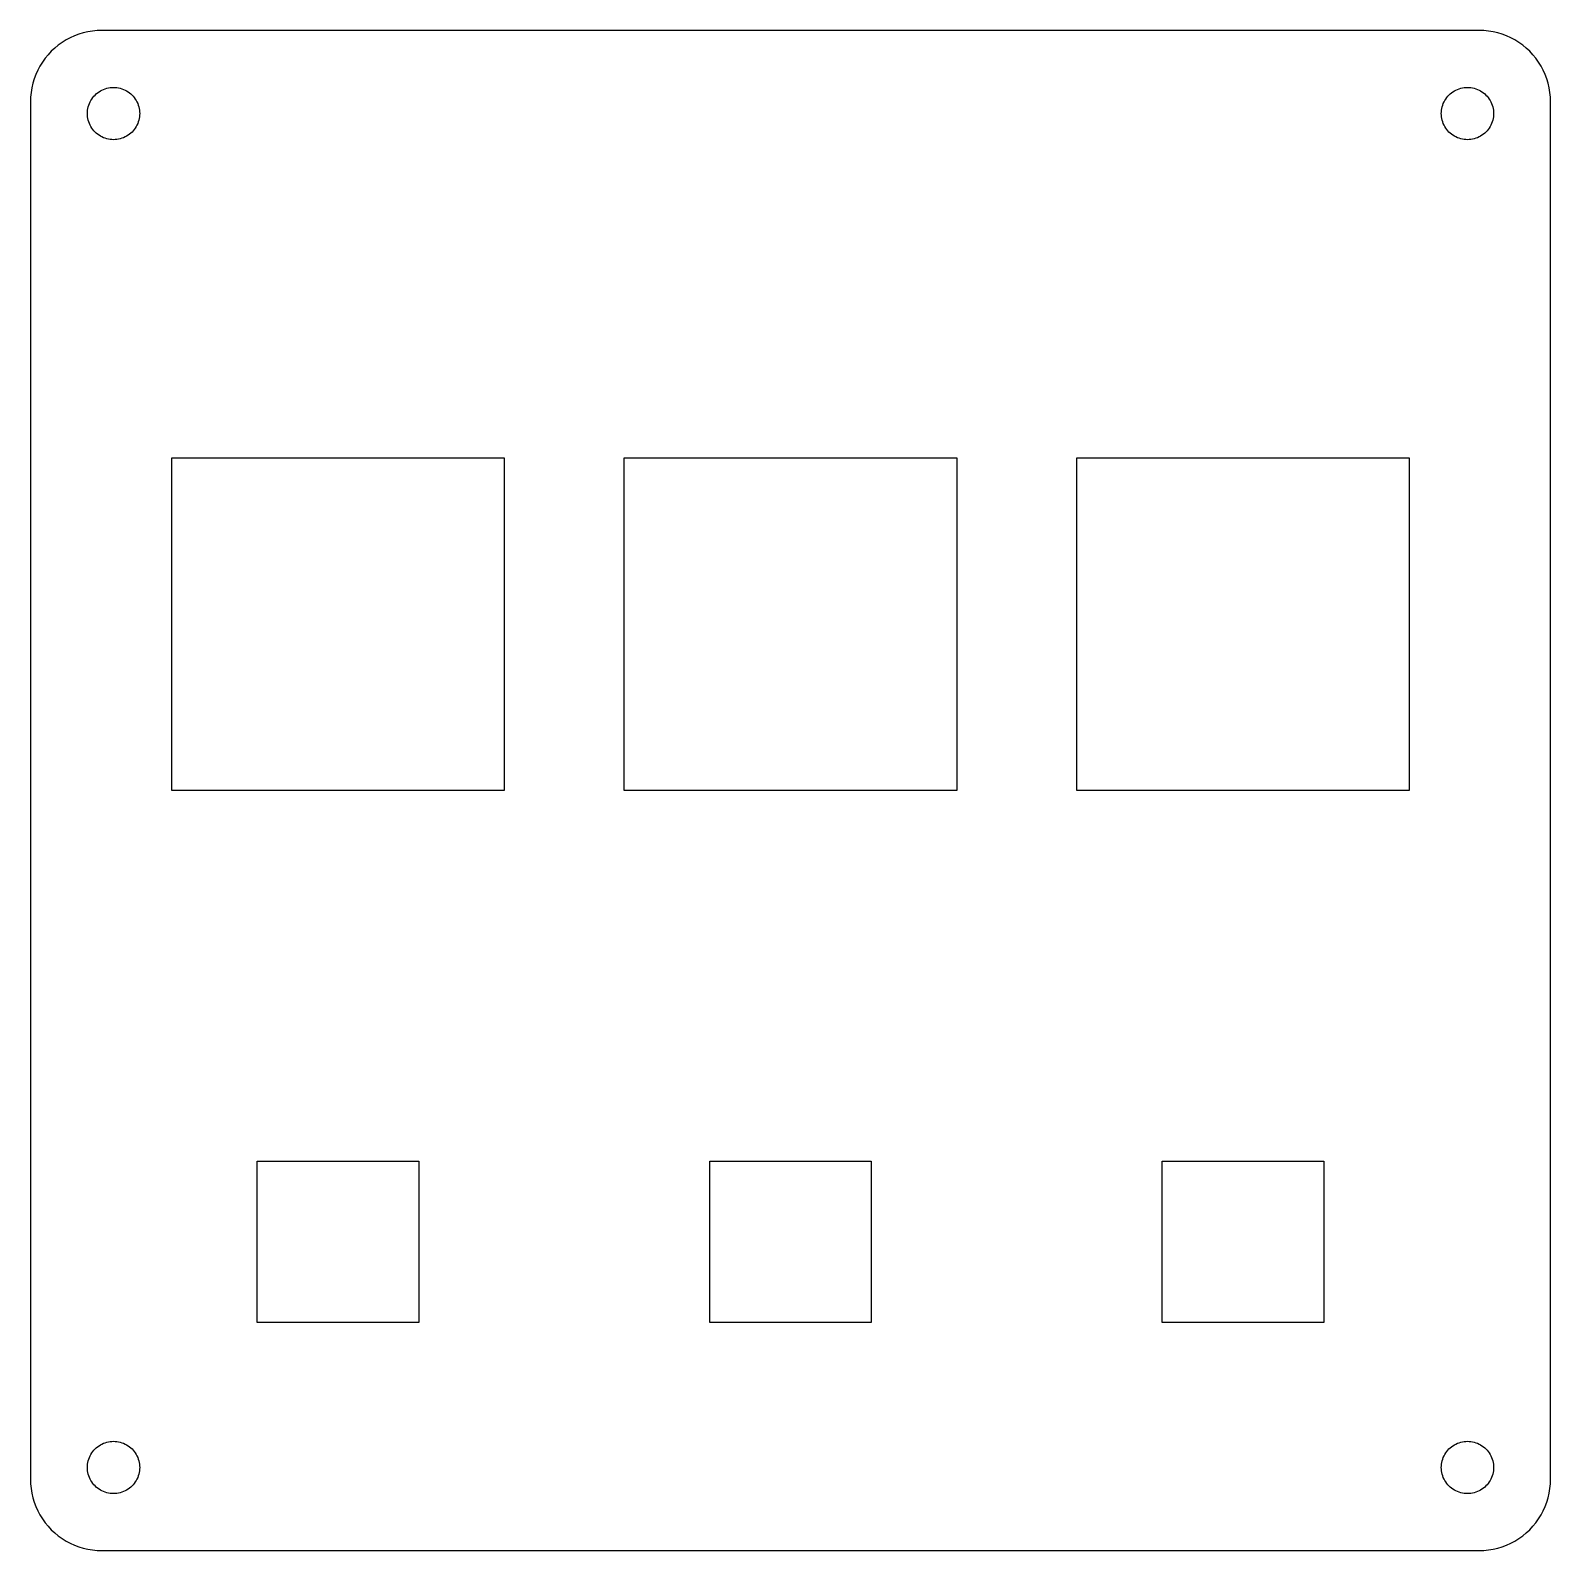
# Model space of a CAD drawing. Extents: x -32 to 32, y -32 to 32.
import ezdxf

# ---------------------------------------------------------------- set-up
doc = ezdxf.new("R2010")
doc.units = 0
doc.layers.get('0').update_dxf_attribs({"linetype": 'CONTINUOUS'})

msp = doc.modelspace()

# ---------------------------------------------------------------- linework, layer by layer
for points in [[(29.1962, -31.9936), (29.3916, -31.9743), (29.5853, -31.9424), (29.7765, -31.8978), (29.9643, -31.8408), (30.1481, -31.7716), (30.3269, -31.6906), (30.5, -31.5981), (30.6667, -31.4944), (30.8263, -31.3801), (30.978, -31.2555), (31.1213, -31.1213), (31.2555, -30.978), (31.3801, -30.8263), (31.4944, -30.6667), (31.5981, -30.5), (31.6906, -30.3269), (31.7716, -30.1481), (31.8408, -29.9643), (31.8978, -29.7765), (31.9424, -29.5853), (31.9743, -29.3916), (31.9936, -29.1962), (32, -29), (32, 29), (31.9936, 29.1962), (31.9743, 29.3916), (31.9424, 29.5853), (31.8978, 29.7765), (31.8408, 29.9643), (31.7716, 30.1481), (31.6906, 30.3269), (31.5981, 30.5), (31.4944, 30.6667), (31.3801, 30.8263), (31.2555, 30.978), (31.1213, 31.1213), (30.978, 31.2555), (30.8263, 31.3801), (30.6667, 31.4944), (30.5, 31.5981), (30.3269, 31.6906), (30.1481, 31.7716), (29.9643, 31.8408), (29.7765, 31.8978), (29.5853, 31.9424), (29.3916, 31.9743), (29.1962, 31.9936), (29, 32), (-29, 32), (-29.1962, 31.9936), (-29.3916, 31.9743), (-29.5853, 31.9424), (-29.7765, 31.8978), (-29.9643, 31.8408), (-30.1481, 31.7716), (-30.3269, 31.6906), (-30.5, 31.5981), (-30.6667, 31.4944), (-30.8263, 31.3801), (-30.978, 31.2555), (-31.1213, 31.1213), (-31.2555, 30.978), (-31.3801, 30.8263), (-31.4944, 30.6667), (-31.5981, 30.5), (-31.6906, 30.3269), (-31.7716, 30.1481), (-31.8408, 29.9643), (-31.8978, 29.7765), (-31.9424, 29.5853), (-31.9743, 29.3916), (-31.9936, 29.1962), (-32, 29), (-32, -29), (-31.9936, -29.1962), (-31.9743, -29.3916), (-31.9424, -29.5853), (-31.8978, -29.7765), (-31.8408, -29.9643), (-31.7716, -30.1481), (-31.6906, -30.3269), (-31.5981, -30.5), (-31.4944, -30.6667), (-31.3801, -30.8263), (-31.2555, -30.978), (-31.1213, -31.1213), (-30.978, -31.2555), (-30.8263, -31.3801), (-30.6667, -31.4944), (-30.5, -31.5981), (-30.3269, -31.6906), (-30.1481, -31.7716), (-29.9643, -31.8408), (-29.7765, -31.8978), (-29.5853, -31.9424), (-29.3916, -31.9743), (-29.1962, -31.9936), (-29, -32), (29, -32)], [(-28.5719, 27.4024), (-28.6436, 27.4094), (-28.7146, 27.4211), (-28.7847, 27.4375), (-28.8536, 27.4584), (-28.921, 27.4837), (-28.9865, 27.5134), (-29.05, 27.5474), (-29.1111, 27.5854), (-29.1696, 27.6273), (-29.2253, 27.673), (-29.2778, 27.7222), (-29.327, 27.7747), (-29.3727, 27.8304), (-29.4146, 27.8889), (-29.4526, 27.95), (-29.4866, 28.0135), (-29.5163, 28.079), (-29.5416, 28.1464), (-29.5625, 28.2153), (-29.5789, 28.2854), (-29.5906, 28.3564), (-29.5976, 28.4281), (-29.6, 28.5), (-29.5976, 28.5719), (-29.5906, 28.6436), (-29.5789, 28.7146), (-29.5625, 28.7847), (-29.5416, 28.8536), (-29.5163, 28.921), (-29.4866, 28.9865), (-29.4526, 29.05), (-29.4146, 29.1111), (-29.3727, 29.1696), (-29.327, 29.2253), (-29.2778, 29.2778), (-29.2253, 29.327), (-29.1696, 29.3727), (-29.1111, 29.4146), (-29.05, 29.4526), (-28.9865, 29.4866), (-28.921, 29.5163), (-28.8536, 29.5416), (-28.7847, 29.5625), (-28.7146, 29.5789), (-28.6436, 29.5906), (-28.5719, 29.5976), (-28.5, 29.6), (-28.4281, 29.5976), (-28.3564, 29.5906), (-28.2854, 29.5789), (-28.2153, 29.5625), (-28.1464, 29.5416), (-28.079, 29.5163), (-28.0135, 29.4866), (-27.95, 29.4526), (-27.8889, 29.4146), (-27.8304, 29.3727), (-27.7747, 29.327), (-27.7222, 29.2778), (-27.673, 29.2253), (-27.6273, 29.1696), (-27.5854, 29.1111), (-27.5474, 29.05), (-27.5134, 28.9865), (-27.4837, 28.921), (-27.4584, 28.8536), (-27.4375, 28.7847), (-27.4211, 28.7146), (-27.4094, 28.6436), (-27.4024, 28.5719), (-27.4, 28.5), (-27.4024, 28.4281), (-27.4094, 28.3564), (-27.4211, 28.2854), (-27.4375, 28.2153), (-27.4584, 28.1464), (-27.4837, 28.079), (-27.5134, 28.0135), (-27.5474, 27.95), (-27.5854, 27.8889), (-27.6273, 27.8304), (-27.673, 27.7747), (-27.7222, 27.7222), (-27.7747, 27.673), (-27.8304, 27.6273), (-27.8889, 27.5854), (-27.95, 27.5474), (-28.0135, 27.5134), (-28.079, 27.4837), (-28.1464, 27.4584), (-28.2153, 27.4375), (-28.2854, 27.4211), (-28.3564, 27.4094), (-28.4281, 27.4024), (-28.5, 27.4)], [(28.4281, 27.4024), (28.3564, 27.4094), (28.2854, 27.4211), (28.2153, 27.4375), (28.1464, 27.4584), (28.079, 27.4837), (28.0135, 27.5134), (27.95, 27.5474), (27.8889, 27.5854), (27.8304, 27.6273), (27.7747, 27.673), (27.7222, 27.7222), (27.673, 27.7747), (27.6273, 27.8304), (27.5854, 27.8889), (27.5474, 27.95), (27.5134, 28.0135), (27.4837, 28.079), (27.4584, 28.1464), (27.4375, 28.2153), (27.4211, 28.2854), (27.4094, 28.3564), (27.4024, 28.4281), (27.4, 28.5), (27.4024, 28.5719), (27.4094, 28.6436), (27.4211, 28.7146), (27.4375, 28.7847), (27.4584, 28.8536), (27.4837, 28.921), (27.5134, 28.9865), (27.5474, 29.05), (27.5854, 29.1111), (27.6273, 29.1696), (27.673, 29.2253), (27.7222, 29.2778), (27.7747, 29.327), (27.8304, 29.3727), (27.8889, 29.4146), (27.95, 29.4526), (28.0135, 29.4866), (28.079, 29.5163), (28.1464, 29.5416), (28.2153, 29.5625), (28.2854, 29.5789), (28.3564, 29.5906), (28.4281, 29.5976), (28.5, 29.6), (28.5719, 29.5976), (28.6436, 29.5906), (28.7146, 29.5789), (28.7847, 29.5625), (28.8536, 29.5416), (28.921, 29.5163), (28.9865, 29.4866), (29.05, 29.4526), (29.1111, 29.4146), (29.1696, 29.3727), (29.2253, 29.327), (29.2778, 29.2778), (29.327, 29.2253), (29.3727, 29.1696), (29.4146, 29.1111), (29.4526, 29.05), (29.4866, 28.9865), (29.5163, 28.921), (29.5416, 28.8536), (29.5625, 28.7847), (29.5789, 28.7146), (29.5906, 28.6436), (29.5976, 28.5719), (29.6, 28.5), (29.5976, 28.4281), (29.5906, 28.3564), (29.5789, 28.2854), (29.5625, 28.2153), (29.5416, 28.1464), (29.5163, 28.079), (29.4866, 28.0135), (29.4526, 27.95), (29.4146, 27.8889), (29.3727, 27.8304), (29.327, 27.7747), (29.2778, 27.7222), (29.2253, 27.673), (29.1696, 27.6273), (29.1111, 27.5854), (29.05, 27.5474), (28.9865, 27.5134), (28.921, 27.4837), (28.8536, 27.4584), (28.7847, 27.4375), (28.7146, 27.4211), (28.6436, 27.4094), (28.5719, 27.4024), (28.5, 27.4)], [(-26.05, 0), (-26.05, 14), (-12.05, 14), (-12.05, 0)], [(-7, 0), (-7, 14), (7, 14), (7, 0)], [(12.05, 0), (12.05, 14), (26.05, 14), (26.05, 0)], [(-22.45, -22.4), (-22.45, -15.6), (-15.65, -15.6), (-15.65, -22.4)], [(-3.4, -22.4), (-3.4, -15.6), (3.4, -15.6), (3.4, -22.4)], [(15.65, -22.4), (15.65, -15.6), (22.45, -15.6), (22.45, -22.4)], [(-28.5719, -29.5976), (-28.6436, -29.5906), (-28.7146, -29.5789), (-28.7847, -29.5625), (-28.8536, -29.5416), (-28.921, -29.5163), (-28.9865, -29.4866), (-29.05, -29.4526), (-29.1111, -29.4146), (-29.1696, -29.3727), (-29.2253, -29.327), (-29.2778, -29.2778), (-29.327, -29.2253), (-29.3727, -29.1696), (-29.4146, -29.1111), (-29.4526, -29.05), (-29.4866, -28.9865), (-29.5163, -28.921), (-29.5416, -28.8536), (-29.5625, -28.7847), (-29.5789, -28.7146), (-29.5906, -28.6436), (-29.5976, -28.5719), (-29.6, -28.5), (-29.5976, -28.4281), (-29.5906, -28.3564), (-29.5789, -28.2854), (-29.5625, -28.2153), (-29.5416, -28.1464), (-29.5163, -28.079), (-29.4866, -28.0135), (-29.4526, -27.95), (-29.4146, -27.8889), (-29.3727, -27.8304), (-29.327, -27.7747), (-29.2778, -27.7222), (-29.2253, -27.673), (-29.1696, -27.6273), (-29.1111, -27.5854), (-29.05, -27.5474), (-28.9865, -27.5134), (-28.921, -27.4837), (-28.8536, -27.4584), (-28.7847, -27.4375), (-28.7146, -27.4211), (-28.6436, -27.4094), (-28.5719, -27.4024), (-28.5, -27.4), (-28.4281, -27.4024), (-28.3564, -27.4094), (-28.2854, -27.4211), (-28.2153, -27.4375), (-28.1464, -27.4584), (-28.079, -27.4837), (-28.0135, -27.5134), (-27.95, -27.5474), (-27.8889, -27.5854), (-27.8304, -27.6273), (-27.7747, -27.673), (-27.7222, -27.7222), (-27.673, -27.7747), (-27.6273, -27.8304), (-27.5854, -27.8889), (-27.5474, -27.95), (-27.5134, -28.0135), (-27.4837, -28.079), (-27.4584, -28.1464), (-27.4375, -28.2153), (-27.4211, -28.2854), (-27.4094, -28.3564), (-27.4024, -28.4281), (-27.4, -28.5), (-27.4024, -28.5719), (-27.4094, -28.6436), (-27.4211, -28.7146), (-27.4375, -28.7847), (-27.4584, -28.8536), (-27.4837, -28.921), (-27.5134, -28.9865), (-27.5474, -29.05), (-27.5854, -29.1111), (-27.6273, -29.1696), (-27.673, -29.2253), (-27.7222, -29.2778), (-27.7747, -29.327), (-27.8304, -29.3727), (-27.8889, -29.4146), (-27.95, -29.4526), (-28.0135, -29.4866), (-28.079, -29.5163), (-28.1464, -29.5416), (-28.2153, -29.5625), (-28.2854, -29.5789), (-28.3564, -29.5906), (-28.4281, -29.5976), (-28.5, -29.6)], [(28.4281, -29.5976), (28.3564, -29.5906), (28.2854, -29.5789), (28.2153, -29.5625), (28.1464, -29.5416), (28.079, -29.5163), (28.0135, -29.4866), (27.95, -29.4526), (27.8889, -29.4146), (27.8304, -29.3727), (27.7747, -29.327), (27.7222, -29.2778), (27.673, -29.2253), (27.6273, -29.1696), (27.5854, -29.1111), (27.5474, -29.05), (27.5134, -28.9865), (27.4837, -28.921), (27.4584, -28.8536), (27.4375, -28.7847), (27.4211, -28.7146), (27.4094, -28.6436), (27.4024, -28.5719), (27.4, -28.5), (27.4024, -28.4281), (27.4094, -28.3564), (27.4211, -28.2854), (27.4375, -28.2153), (27.4584, -28.1464), (27.4837, -28.079), (27.5134, -28.0135), (27.5474, -27.95), (27.5854, -27.8889), (27.6273, -27.8304), (27.673, -27.7747), (27.7222, -27.7222), (27.7747, -27.673), (27.8304, -27.6273), (27.8889, -27.5854), (27.95, -27.5474), (28.0135, -27.5134), (28.079, -27.4837), (28.1464, -27.4584), (28.2153, -27.4375), (28.2854, -27.4211), (28.3564, -27.4094), (28.4281, -27.4024), (28.5, -27.4), (28.5719, -27.4024), (28.6436, -27.4094), (28.7146, -27.4211), (28.7847, -27.4375), (28.8536, -27.4584), (28.921, -27.4837), (28.9865, -27.5134), (29.05, -27.5474), (29.1111, -27.5854), (29.1696, -27.6273), (29.2253, -27.673), (29.2778, -27.7222), (29.327, -27.7747), (29.3727, -27.8304), (29.4146, -27.8889), (29.4526, -27.95), (29.4866, -28.0135), (29.5163, -28.079), (29.5416, -28.1464), (29.5625, -28.2153), (29.5789, -28.2854), (29.5906, -28.3564), (29.5976, -28.4281), (29.6, -28.5), (29.5976, -28.5719), (29.5906, -28.6436), (29.5789, -28.7146), (29.5625, -28.7847), (29.5416, -28.8536), (29.5163, -28.921), (29.4866, -28.9865), (29.4526, -29.05), (29.4146, -29.1111), (29.3727, -29.1696), (29.327, -29.2253), (29.2778, -29.2778), (29.2253, -29.327), (29.1696, -29.3727), (29.1111, -29.4146), (29.05, -29.4526), (28.9865, -29.4866), (28.921, -29.5163), (28.8536, -29.5416), (28.7847, -29.5625), (28.7146, -29.5789), (28.6436, -29.5906), (28.5719, -29.5976), (28.5, -29.6)]]:
    msp.add_lwpolyline(points, close=True)

doc.saveas('drawing.dxf')
